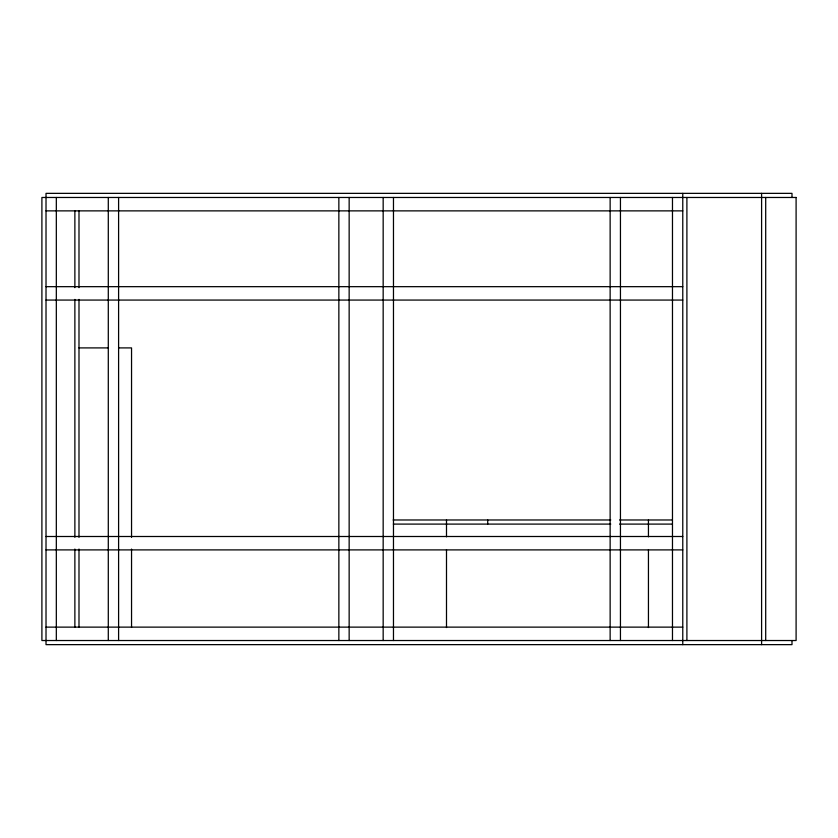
<?xml version="1.0" encoding="UTF-8"?>
<svg xmlns="http://www.w3.org/2000/svg" width="838" height="838" viewBox="0 0 838 838"><rect width="100%" height="100%" fill="white"/><g stroke="black" fill="none" stroke-linecap="round" stroke-linejoin="round"><path stroke-width="1.26" d="M46.017 210.872L682.771 210.872M46.017 286.669L682.771 286.669M46.017 300.067L682.771 300.067M78.992 347.906L108.469 347.906M118.724 347.906L131.545 347.906L131.545 537.326M393.137 519.979L610.776 519.979M619.565 519.979L672.401 519.979M393.336 524.096L610.776 524.096M619.565 524.096L671.94 524.096M46.017 536.498L682.771 536.498M46.017 549.896L682.771 549.896M46.017 627.128L682.771 627.128M791.994 197.475L791.994 193.358L46.017 193.358L46.017 644.642L791.994 644.642L791.994 640.525M765.702 197.475L765.702 640.525M761.595 193.358L761.595 644.642M686.898 197.475L686.898 640.525M682.771 193.358L682.771 644.642M672.474 197.475L672.474 640.525M648.444 519.979L648.444 536.823M648.444 549.791L648.444 627.557M620.445 197.475L620.445 640.525M610.137 197.475L610.137 640.525M487.716 519.979L487.716 524.096M446.497 519.979L446.497 536.823M446.497 549.791L446.497 627.557M393.472 197.475L393.472 640.525M383.165 197.475L383.165 640.525M349.153 197.475L349.153 640.525M338.856 197.475L338.856 640.525M131.545 549.079L131.545 627.463M118.598 197.475L118.598 640.525M108.291 197.475L108.291 640.525M78.992 210.548L78.992 287.654M78.992 299.417L78.992 537.326M78.992 549.037L78.992 627.463M74.875 210.548L74.875 287.654M74.875 299.417L74.875 537.273M74.875 549.037L74.875 627.453M56.324 197.475L56.324 640.525M796.1 197.475L41.9 197.475L41.9 640.525L796.1 640.525L796.1 197.475"/></g></svg>
